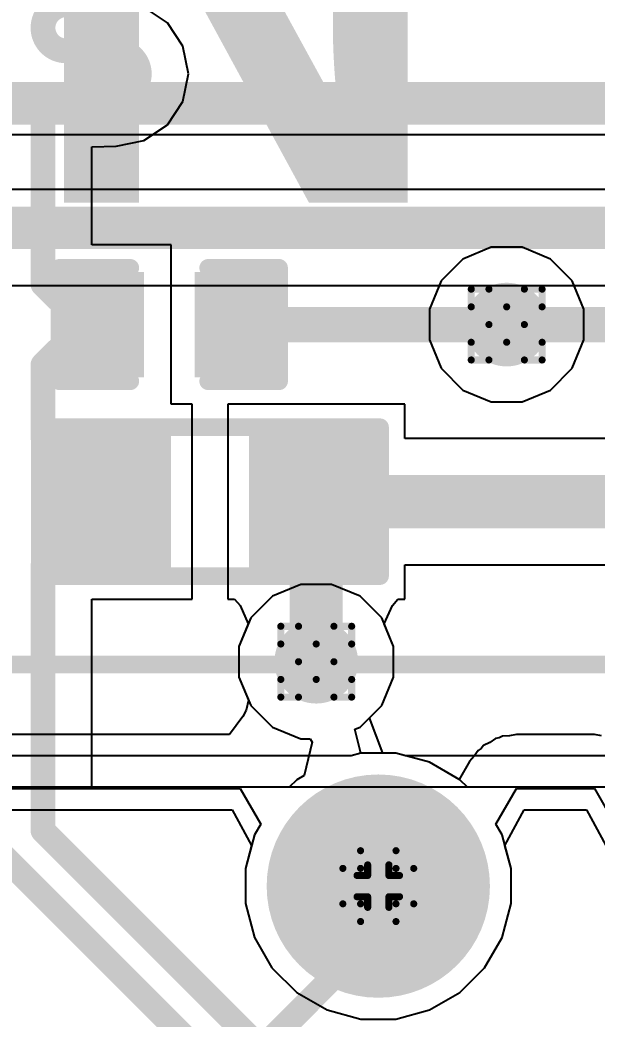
# Model space of a CAD drawing. Header units: inches. Extents: x -11 to 5379, y 0 to 5429.
# Drawn here: x 187.48 to 191.62, y 18.84 to 26 of the extents above; entities that cross this region are included whole.
import ezdxf

# ---------------------------------------------------------------- set-up
doc = ezdxf.new("R2010")
doc.units = ezdxf.units.IN
for name, color, linetype in [('Bottom Layer', 5, 'Continuous'), ('Bottom Solder', 6, 'Continuous'), ('Drill Drawing', 1, 'Continuous'), ('GND', 16, 'Continuous'), ('Multi-Layer', 9, 'Continuous'), ('Pad Holes', 156, 'Continuous'), ('PWR', 76, 'Continuous'), ('Top Layer', 1, 'Continuous'), ('Top Overlay', 2, 'Continuous'), ('Top Paste', 8, 'Continuous'), ('Top Solder', 216, 'Continuous'), ('Via Holes', 16, 'Continuous')]:
    doc.layers.add(name, color=color, linetype=linetype)
doc.styles.add('Arial_Bold', font='', dxfattribs={"height": 0.2})
doc.styles.get('Arial_Bold').set_extended_font_data('Arial', bold=True)

# ---------------------------------------------------------------- blocks, each defined once
blk = doc.blocks.new('R___0603_272')
at = {"layer": 'Top Layer'}
for points in [[(-0.381, 0.4445), (-0.381, -0.4445), (-1.143, -0.4445), (-1.143, 0.4445)], [(1.143, 0.4445), (1.143, -0.4445), (0.381, -0.4445), (0.381, 0.4445)]]:
    blk.add_hatch(color=1, dxfattribs=at).paths.add_polyline_path(points)
at = {"layer": 'Top Paste'}
for points in [[(-0.381, 0.4445), (-0.381, -0.4445), (-1.143, -0.4445), (-1.143, 0.4445)], [(1.143, 0.4445), (1.143, -0.4445), (0.381, -0.4445), (0.381, 0.4445)]]:
    blk.add_hatch(color=8, dxfattribs=at).paths.add_polyline_path(points)
at = {"layer": 'Top Solder'}
for points in [[(-0.2794, 0.5461), (-0.2794, -0.5461), (-1.2446, -0.5461), (-1.2446, 0.5461)], [(1.2446, 0.5461), (1.2446, -0.5461), (0.2794, -0.5461), (0.2794, 0.5461)]]:
    blk.add_hatch(color=216, dxfattribs=at).paths.add_polyline_path(points)
at = {"layer": 'Top Overlay'}
for points in [[(-1.2192, -0.5334, 0.127, 0.127, 0), (-1.2192, 0.5334, 0.127, 0.127, 0)], [(-1.2192, 0.5334, 0.127, 0.127, 0), (1.2192, 0.5334, 0.127, 0.127, 0)], [(1.2192, -0.5334, 0.127, 0.127, 0), (1.2192, 0.5334, 0.127, 0.127, 0)], [(-1.2192, -0.5334, 0.127, 0.127, 0), (1.2192, -0.5334, 0.127, 0.127, 0)]]:
    blk.add_lwpolyline(points, format="xyseb", dxfattribs=at)
for points in [[(-1.25095, 0.5334, 0.0635, 0.0635, 1), (-1.18745, 0.5334, 0.0635, 0.0635, 1)], [(-1.25095, 0.5334, 0.0635, 0.0635, 1), (-1.18745, 0.5334, 0.0635, 0.0635, 1)], [(1.18745, 0.5334, 0.0635, 0.0635, 1), (1.25095, 0.5334, 0.0635, 0.0635, 1)], [(1.18745, 0.5334, 0.0635, 0.0635, 1), (1.25095, 0.5334, 0.0635, 0.0635, 1)], [(-1.25095, -0.5334, 0.0635, 0.0635, 1), (-1.18745, -0.5334, 0.0635, 0.0635, 1)], [(-1.25095, -0.5334, 0.0635, 0.0635, 1), (-1.18745, -0.5334, 0.0635, 0.0635, 1)], [(1.18745, -0.5334, 0.0635, 0.0635, 1), (1.25095, -0.5334, 0.0635, 0.0635, 1)], [(1.18745, -0.5334, 0.0635, 0.0635, 1), (1.25095, -0.5334, 0.0635, 0.0635, 1)]]:
    blk.add_lwpolyline(points, format="xyseb", close=True, dxfattribs=at)
blk = doc.blocks.new('HR911105A_512')
at = {"layer": 'Bottom Layer'}
h = blk.add_hatch(color=5, dxfattribs=at)
edge = h.paths.add_edge_path()
edge.add_arc((3.18, -6.895), 0.699, 0, 360)
at = {"layer": 'Bottom Solder'}
h = blk.add_hatch(color=6, dxfattribs=at)
edge = h.paths.add_edge_path()
edge.add_arc((3.18, -6.895), 0.8006, 0, 360)
at = {"layer": 'GND'}
h = blk.add_hatch(color=16, dxfattribs=at)
edge = h.paths.add_edge_path()
edge.add_arc((3.18, -6.895), 0.699, 0, 360)
at = {"layer": 'Multi-Layer'}
h = blk.add_hatch(color=9, dxfattribs=at)
edge = h.paths.add_edge_path()
edge.add_arc((3.18, -6.895), 0.699, 0, 360)
at = {"layer": 'Pad Holes'}
h = blk.add_hatch(color=7, dxfattribs=at)
edge = h.paths.add_edge_path()
edge.add_arc((3.18, -6.895), 0.445, 0, 360)
at = {"layer": 'PWR'}
h = blk.add_hatch(color=76, dxfattribs=at)
edge = h.paths.add_edge_path()
edge.add_arc((3.18, -6.895), 0.699, 0, 360)
at = {"layer": 'Top Layer'}
h = blk.add_hatch(color=1, dxfattribs=at)
edge = h.paths.add_edge_path()
edge.add_arc((3.18, -6.895), 0.699, 0, 360)
at = {"layer": 'Top Solder'}
h = blk.add_hatch(color=216, dxfattribs=at)
edge = h.paths.add_edge_path()
edge.add_arc((3.18, -6.895), 0.8006, 0, 360)
at = {"layer": 'Top Overlay'}
blk.add_lwpolyline([(8, -8.485, 0.127, 0.127, 0), (-8, -8.485, 0.127, 0.127, 0)], format="xyseb", dxfattribs=at)
blk = doc.blocks.new('C___0402_626')
at = {"layer": 'Top Layer'}
for points in [[(-0.6985, -0.3175), (-0.6985, 0.3175), (-0.2413, 0.3175), (-0.2413, -0.3175)], [(0.2413, -0.3175), (0.2413, 0.3175), (0.6985, 0.3175), (0.6985, -0.3175)]]:
    blk.add_hatch(color=1, dxfattribs=at).paths.add_polyline_path(points)
at = {"layer": 'Top Paste'}
for points in [[(-0.6985, -0.3175), (-0.6985, 0.3175), (-0.2413, 0.3175), (-0.2413, -0.3175)], [(0.2413, -0.3175), (0.2413, 0.3175), (0.6985, 0.3175), (0.6985, -0.3175)]]:
    blk.add_hatch(color=8, dxfattribs=at).paths.add_polyline_path(points)
at = {"layer": 'Top Solder'}
for points in [[(-0.7585, -0.3775), (-0.7585, 0.3775), (-0.1813, 0.3775), (-0.1813, -0.3775)], [(0.1813, -0.3775), (0.1813, 0.3775), (0.7585, 0.3775), (0.7585, -0.3775)]]:
    blk.add_hatch(color=216, dxfattribs=at).paths.add_polyline_path(points)
at = {"layer": 'Top Overlay'}
for points in [[(-0.2794, 0.4064, 0.127, 0.127, 0), (-0.7874, 0.4064, 0.127, 0.127, 0)], [(-0.7874, 0.4064, 0.127, 0.127, 0), (-0.7874, -0.4064, 0.127, 0.127, 0)], [(0.7874, 0.4064, 0.127, 0.127, 0), (0.2794, 0.4064, 0.127, 0.127, 0)], [(0.7874, 0.4064, 0.127, 0.127, 0), (0.7874, -0.4064, 0.127, 0.127, 0)], [(-0.2794, -0.4064, 0.127, 0.127, 0), (-0.7874, -0.4064, 0.127, 0.127, 0)], [(0.7874, -0.4064, 0.127, 0.127, 0), (0.2794, -0.4064, 0.127, 0.127, 0)]]:
    blk.add_lwpolyline(points, format="xyseb", dxfattribs=at)
for points in [[(-0.8191, 0.4064, 0.0635, 0.0635, 1), (-0.7556, 0.4064, 0.0635, 0.0635, 1)], [(-0.8191, 0.4064, 0.0635, 0.0635, 1), (-0.7556, 0.4064, 0.0635, 0.0635, 1)], [(-0.3111, 0.4064, 0.0635, 0.0635, 1), (-0.2477, 0.4064, 0.0635, 0.0635, 1)], [(0.2477, 0.4064, 0.0635, 0.0635, 1), (0.3111, 0.4064, 0.0635, 0.0635, 1)], [(0.7556, 0.4064, 0.0635, 0.0635, 1), (0.8191, 0.4064, 0.0635, 0.0635, 1)], [(0.7556, 0.4064, 0.0635, 0.0635, 1), (0.8191, 0.4064, 0.0635, 0.0635, 1)], [(-0.8191, -0.4064, 0.0635, 0.0635, 1), (-0.7556, -0.4064, 0.0635, 0.0635, 1)], [(-0.8191, -0.4064, 0.0635, 0.0635, 1), (-0.7556, -0.4064, 0.0635, 0.0635, 1)], [(-0.3111, -0.4064, 0.0635, 0.0635, 1), (-0.2477, -0.4064, 0.0635, 0.0635, 1)], [(0.2477, -0.4064, 0.0635, 0.0635, 1), (0.3111, -0.4064, 0.0635, 0.0635, 1)], [(0.7556, -0.4064, 0.0635, 0.0635, 1), (0.8191, -0.4064, 0.0635, 0.0635, 1)], [(0.7556, -0.4064, 0.0635, 0.0635, 1), (0.8191, -0.4064, 0.0635, 0.0635, 1)]]:
    blk.add_lwpolyline(points, format="xyseb", close=True, dxfattribs=at)

msp = doc.modelspace()

# ---------------------------------------------------------------- hatches: boundary and pattern name
at = {"layer": 'Bottom Layer'}
h = msp.add_hatch(color=5, dxfattribs=at)
edge = h.paths.add_edge_path()
edge.add_arc((190.9737, 23.819), 0.3, 0, 360)
h = msp.add_hatch(color=5, dxfattribs=at)
edge = h.paths.add_edge_path()
edge.add_arc((189.6082, 21.4012), 0.3, 0, 360)
at = {"layer": 'GND'}
h = msp.add_hatch(color=16, dxfattribs=at)
edge = h.paths.add_edge_path()
edge.add_arc((190.9737, 23.819), 0.3, 0, 360)
h = msp.add_hatch(color=16, dxfattribs=at)
edge = h.paths.add_edge_path()
edge.add_arc((189.6082, 21.4012), 0.3, 0, 360)
at = {"layer": 'PWR'}
h = msp.add_hatch(color=76, dxfattribs=at)
edge = h.paths.add_edge_path()
edge.add_arc((190.9737, 23.819), 0.3, 0, 360)
h = msp.add_hatch(color=76, dxfattribs=at)
edge = h.paths.add_edge_path()
edge.add_arc((189.6082, 21.4012), 0.3, 0, 360)
at = {"layer": 'Top Layer'}
h = msp.add_hatch(color=1, dxfattribs=at)
edge = h.paths.add_edge_path()
edge.add_arc((190.9737, 23.819), 0.3, 0, 360)
h = msp.add_hatch(color=1, dxfattribs=at)
edge = h.paths.add_edge_path()
edge.add_arc((189.6082, 21.4012), 0.3, 0, 360)
at = {"layer": 'Via Holes'}
h = msp.add_hatch(color=7, dxfattribs=at)
edge = h.paths.add_edge_path()
edge.add_arc((190.9737, 23.819), 0.15, 0, 360)
h = msp.add_hatch(color=7, dxfattribs=at)
edge = h.paths.add_edge_path()
edge.add_arc((189.6082, 21.4012), 0.15, 0, 360)

# ---------------------------------------------------------------- linework, layer by layer
at = {"layer": 'Bottom Layer'}
for p, q in [((181.3792, 24.0985), (219.9008, 24.0985)), ((189.498, 21.9552), (189.2944, 21.8709)), ((189.7184, 21.9552), (189.498, 21.9552)), ((189.922, 21.8709), (189.7184, 21.9552)), ((189.2944, 21.8709), (189.1385, 21.715)), ((190.0779, 21.715), (189.922, 21.8709)), ((189.1385, 21.715), (189.0542, 21.5114)), ((190.1622, 21.5114), (190.0779, 21.715)), ((189.0542, 21.5114), (189.0542, 21.291)), ((190.1622, 21.291), (190.1622, 21.5114)), ((189.0542, 21.291), (189.1385, 21.0874)), ((190.0779, 21.0874), (190.1622, 21.291)), ((189.1385, 21.0874), (189.2944, 20.9316)), ((189.922, 20.9316), (190.0779, 21.0874)), ((189.2944, 20.9316), (189.498, 20.8472)), ((189.8851, 20.9163), (189.922, 20.9316)), ((189.9277, 20.745), (189.8851, 20.9163)), ((189.498, 20.8472), (189.5637, 20.8472)), ((189.5791, 20.8235), (189.5226, 20.586)), ((189.5637, 20.8472), (189.5791, 20.8235)), ((190.1787, 20.745), (189.9277, 20.745)), ((190.4211, 20.68), (190.1787, 20.745)), ((190.6384, 20.5546), (190.4211, 20.68)), ((189.5226, 20.586), (189.4681, 20.5546)), ((220.2822, 20.5012), (185.2332, 20.5012)), ((189.4147, 20.5012), (185.2332, 20.5012)), ((189.4681, 20.5546), (189.4147, 20.5012)), ((190.6917, 20.5012), (190.6384, 20.5546)), ((191.9547, 20.5012), (190.6917, 20.5012))]:
    msp.add_line(p, q, dxfattribs=at)
for points in [[(180.4835, 25.4053, 0.3048, 0.3048, 0), (220.4355, 25.4053, 0.3048, 0.3048, 0)], [(181.2076, 24.5129, 0.3048, 0.3048, 0), (220.0724, 24.5129, 0.3048, 0.3048, 0)]]:
    msp.add_lwpolyline(points, format="xyseb", dxfattribs=at)
at = {"layer": 'Drill Drawing'}
for points in [[(190.7197, 23.946, 0.0508, 0.0508, 0), (190.7197, 24.073, 0.0508, 0.0508, 0)], [(190.7197, 24.073, 0.0508, 0.0508, 0), (190.8467, 24.073, 0.0508, 0.0508, 0)], [(190.8467, 24.073, 0.0508, 0.0508, 0), (190.9737, 23.946, 0.0508, 0.0508, 0)], [(190.9737, 23.946, 0.0508, 0.0508, 0), (191.1007, 24.073, 0.0508, 0.0508, 0)], [(191.1007, 24.073, 0.0508, 0.0508, 0), (191.2277, 24.073, 0.0508, 0.0508, 0)], [(191.2277, 23.946, 0.0508, 0.0508, 0), (191.2277, 24.073, 0.0508, 0.0508, 0)], [(190.7197, 23.946, 0.0508, 0.0508, 0), (190.8467, 23.819, 0.0508, 0.0508, 0)], [(191.1007, 23.819, 0.0508, 0.0508, 0), (191.2277, 23.946, 0.0508, 0.0508, 0)], [(190.7197, 23.692, 0.0508, 0.0508, 0), (190.8467, 23.819, 0.0508, 0.0508, 0)], [(191.1007, 23.819, 0.0508, 0.0508, 0), (191.2277, 23.692, 0.0508, 0.0508, 0)], [(190.7197, 23.565, 0.0508, 0.0508, 0), (190.7197, 23.692, 0.0508, 0.0508, 0)], [(190.8467, 23.565, 0.0508, 0.0508, 0), (190.9737, 23.692, 0.0508, 0.0508, 0)], [(190.9737, 23.692, 0.0508, 0.0508, 0), (191.1007, 23.565, 0.0508, 0.0508, 0)], [(191.2277, 23.565, 0.0508, 0.0508, 0), (191.2277, 23.692, 0.0508, 0.0508, 0)], [(190.7197, 23.565, 0.0508, 0.0508, 0), (190.8467, 23.565, 0.0508, 0.0508, 0)], [(191.1007, 23.565, 0.0508, 0.0508, 0), (191.2277, 23.565, 0.0508, 0.0508, 0)], [(189.3542, 21.5282, 0.0508, 0.0508, 0), (189.3542, 21.6552, 0.0508, 0.0508, 0)], [(189.3542, 21.6552, 0.0508, 0.0508, 0), (189.4812, 21.6552, 0.0508, 0.0508, 0)], [(189.4812, 21.6552, 0.0508, 0.0508, 0), (189.6082, 21.5282, 0.0508, 0.0508, 0)], [(189.6082, 21.5282, 0.0508, 0.0508, 0), (189.7352, 21.6552, 0.0508, 0.0508, 0)], [(189.7352, 21.6552, 0.0508, 0.0508, 0), (189.8622, 21.6552, 0.0508, 0.0508, 0)], [(189.8622, 21.5282, 0.0508, 0.0508, 0), (189.8622, 21.6552, 0.0508, 0.0508, 0)], [(189.3542, 21.5282, 0.0508, 0.0508, 0), (189.4812, 21.4012, 0.0508, 0.0508, 0)], [(189.7352, 21.4012, 0.0508, 0.0508, 0), (189.8622, 21.5282, 0.0508, 0.0508, 0)], [(189.3542, 21.2742, 0.0508, 0.0508, 0), (189.4812, 21.4012, 0.0508, 0.0508, 0)], [(189.7352, 21.4012, 0.0508, 0.0508, 0), (189.8622, 21.2742, 0.0508, 0.0508, 0)], [(189.3542, 21.1472, 0.0508, 0.0508, 0), (189.3542, 21.2742, 0.0508, 0.0508, 0)], [(189.4812, 21.1472, 0.0508, 0.0508, 0), (189.6082, 21.2742, 0.0508, 0.0508, 0)], [(189.6082, 21.2742, 0.0508, 0.0508, 0), (189.7352, 21.1472, 0.0508, 0.0508, 0)], [(189.8622, 21.1472, 0.0508, 0.0508, 0), (189.8622, 21.2742, 0.0508, 0.0508, 0)], [(189.3542, 21.1472, 0.0508, 0.0508, 0), (189.4812, 21.1472, 0.0508, 0.0508, 0)], [(189.7352, 21.1472, 0.0508, 0.0508, 0), (189.8622, 21.1472, 0.0508, 0.0508, 0)], [(189.9262, 19.919, 0.0508, 0.0508, 0), (189.9262, 20.046, 0.0508, 0.0508, 0)], [(189.9262, 20.046, 0.0508, 0.0508, 0), (190.1802, 20.046, 0.0508, 0.0508, 0)], [(190.1802, 19.919, 0.0508, 0.0508, 0), (190.1802, 20.046, 0.0508, 0.0508, 0)], [(189.7992, 19.665, 0.0508, 0.0508, 0), (189.7992, 19.919, 0.0508, 0.0508, 0)], [(189.7992, 19.919, 0.0508, 0.0508, 0), (189.9262, 19.919, 0.0508, 0.0508, 0)], [(189.977, 19.8682, 0.0508, 0.0508, 0), (189.977, 19.9444, 0.0508, 0.0508, 0)], [(189.977, 19.9444, 0.0508, 0.0508, 0), (190.1294, 19.9444, 0.0508, 0.0508, 0)], [(190.1294, 19.8682, 0.0508, 0.0508, 0), (190.1294, 19.9444, 0.0508, 0.0508, 0)], [(190.1802, 19.919, 0.0508, 0.0508, 0), (190.3072, 19.919, 0.0508, 0.0508, 0)], [(190.3072, 19.665, 0.0508, 0.0508, 0), (190.3072, 19.919, 0.0508, 0.0508, 0)], [(189.9008, 19.7158, 0.0508, 0.0508, 0), (189.9008, 19.8682, 0.0508, 0.0508, 0)], [(189.9008, 19.8682, 0.0508, 0.0508, 0), (189.977, 19.8682, 0.0508, 0.0508, 0)], [(190.1294, 19.8682, 0.0508, 0.0508, 0), (190.2056, 19.8682, 0.0508, 0.0508, 0)], [(190.2056, 19.7158, 0.0508, 0.0508, 0), (190.2056, 19.8682, 0.0508, 0.0508, 0)], [(189.9008, 19.7158, 0.0508, 0.0508, 0), (189.977, 19.7158, 0.0508, 0.0508, 0)], [(189.977, 19.6396, 0.0508, 0.0508, 0), (189.977, 19.7158, 0.0508, 0.0508, 0)], [(190.1294, 19.7158, 0.0508, 0.0508, 0), (190.2056, 19.7158, 0.0508, 0.0508, 0)], [(190.1294, 19.6396, 0.0508, 0.0508, 0), (190.1294, 19.7158, 0.0508, 0.0508, 0)], [(189.7992, 19.665, 0.0508, 0.0508, 0), (189.9262, 19.665, 0.0508, 0.0508, 0)], [(189.9262, 19.538, 0.0508, 0.0508, 0), (189.9262, 19.665, 0.0508, 0.0508, 0)], [(189.977, 19.6396, 0.0508, 0.0508, 0), (190.1294, 19.6396, 0.0508, 0.0508, 0)], [(190.1802, 19.665, 0.0508, 0.0508, 0), (190.3072, 19.665, 0.0508, 0.0508, 0)], [(190.1802, 19.538, 0.0508, 0.0508, 0), (190.1802, 19.665, 0.0508, 0.0508, 0)], [(189.9262, 19.538, 0.0508, 0.0508, 0), (190.1802, 19.538, 0.0508, 0.0508, 0)]]:
    msp.add_lwpolyline(points, format="xyseb", dxfattribs=at)
for points in [[(190.707, 24.073, 0.0254, 0.0254, 1), (190.7324, 24.073, 0.0254, 0.0254, 1)], [(190.707, 24.073, 0.0254, 0.0254, 1), (190.7324, 24.073, 0.0254, 0.0254, 1)], [(190.834, 24.073, 0.0254, 0.0254, 1), (190.8594, 24.073, 0.0254, 0.0254, 1)], [(190.834, 24.073, 0.0254, 0.0254, 1), (190.8594, 24.073, 0.0254, 0.0254, 1)], [(191.088, 24.073, 0.0254, 0.0254, 1), (191.1134, 24.073, 0.0254, 0.0254, 1)], [(191.088, 24.073, 0.0254, 0.0254, 1), (191.1134, 24.073, 0.0254, 0.0254, 1)], [(191.215, 24.073, 0.0254, 0.0254, 1), (191.2404, 24.073, 0.0254, 0.0254, 1)], [(191.215, 24.073, 0.0254, 0.0254, 1), (191.2404, 24.073, 0.0254, 0.0254, 1)], [(190.707, 23.946, 0.0254, 0.0254, 1), (190.7324, 23.946, 0.0254, 0.0254, 1)], [(190.707, 23.946, 0.0254, 0.0254, 1), (190.7324, 23.946, 0.0254, 0.0254, 1)], [(190.961, 23.946, 0.0254, 0.0254, 1), (190.9864, 23.946, 0.0254, 0.0254, 1)], [(190.961, 23.946, 0.0254, 0.0254, 1), (190.9864, 23.946, 0.0254, 0.0254, 1)], [(191.215, 23.946, 0.0254, 0.0254, 1), (191.2404, 23.946, 0.0254, 0.0254, 1)], [(191.215, 23.946, 0.0254, 0.0254, 1), (191.2404, 23.946, 0.0254, 0.0254, 1)], [(190.834, 23.819, 0.0254, 0.0254, 1), (190.8594, 23.819, 0.0254, 0.0254, 1)], [(190.834, 23.819, 0.0254, 0.0254, 1), (190.8594, 23.819, 0.0254, 0.0254, 1)], [(191.088, 23.819, 0.0254, 0.0254, 1), (191.1134, 23.819, 0.0254, 0.0254, 1)], [(191.088, 23.819, 0.0254, 0.0254, 1), (191.1134, 23.819, 0.0254, 0.0254, 1)], [(190.707, 23.692, 0.0254, 0.0254, 1), (190.7324, 23.692, 0.0254, 0.0254, 1)], [(190.707, 23.692, 0.0254, 0.0254, 1), (190.7324, 23.692, 0.0254, 0.0254, 1)], [(190.961, 23.692, 0.0254, 0.0254, 1), (190.9864, 23.692, 0.0254, 0.0254, 1)], [(190.961, 23.692, 0.0254, 0.0254, 1), (190.9864, 23.692, 0.0254, 0.0254, 1)], [(191.215, 23.692, 0.0254, 0.0254, 1), (191.2404, 23.692, 0.0254, 0.0254, 1)], [(191.215, 23.692, 0.0254, 0.0254, 1), (191.2404, 23.692, 0.0254, 0.0254, 1)], [(190.707, 23.565, 0.0254, 0.0254, 1), (190.7324, 23.565, 0.0254, 0.0254, 1)], [(190.707, 23.565, 0.0254, 0.0254, 1), (190.7324, 23.565, 0.0254, 0.0254, 1)], [(190.834, 23.565, 0.0254, 0.0254, 1), (190.8594, 23.565, 0.0254, 0.0254, 1)], [(190.834, 23.565, 0.0254, 0.0254, 1), (190.8594, 23.565, 0.0254, 0.0254, 1)], [(191.088, 23.565, 0.0254, 0.0254, 1), (191.1134, 23.565, 0.0254, 0.0254, 1)], [(191.088, 23.565, 0.0254, 0.0254, 1), (191.1134, 23.565, 0.0254, 0.0254, 1)], [(191.215, 23.565, 0.0254, 0.0254, 1), (191.2404, 23.565, 0.0254, 0.0254, 1)], [(191.215, 23.565, 0.0254, 0.0254, 1), (191.2404, 23.565, 0.0254, 0.0254, 1)], [(189.3415, 21.6552, 0.0254, 0.0254, 1), (189.3669, 21.6552, 0.0254, 0.0254, 1)], [(189.3415, 21.6552, 0.0254, 0.0254, 1), (189.3669, 21.6552, 0.0254, 0.0254, 1)], [(189.4685, 21.6552, 0.0254, 0.0254, 1), (189.4939, 21.6552, 0.0254, 0.0254, 1)], [(189.4685, 21.6552, 0.0254, 0.0254, 1), (189.4939, 21.6552, 0.0254, 0.0254, 1)], [(189.7225, 21.6552, 0.0254, 0.0254, 1), (189.7479, 21.6552, 0.0254, 0.0254, 1)], [(189.7225, 21.6552, 0.0254, 0.0254, 1), (189.7479, 21.6552, 0.0254, 0.0254, 1)], [(189.8495, 21.6552, 0.0254, 0.0254, 1), (189.8749, 21.6552, 0.0254, 0.0254, 1)], [(189.8495, 21.6552, 0.0254, 0.0254, 1), (189.8749, 21.6552, 0.0254, 0.0254, 1)], [(189.3415, 21.5282, 0.0254, 0.0254, 1), (189.3669, 21.5282, 0.0254, 0.0254, 1)], [(189.3415, 21.5282, 0.0254, 0.0254, 1), (189.3669, 21.5282, 0.0254, 0.0254, 1)], [(189.5955, 21.5282, 0.0254, 0.0254, 1), (189.6209, 21.5282, 0.0254, 0.0254, 1)], [(189.5955, 21.5282, 0.0254, 0.0254, 1), (189.6209, 21.5282, 0.0254, 0.0254, 1)], [(189.8495, 21.5282, 0.0254, 0.0254, 1), (189.8749, 21.5282, 0.0254, 0.0254, 1)], [(189.8495, 21.5282, 0.0254, 0.0254, 1), (189.8749, 21.5282, 0.0254, 0.0254, 1)], [(189.4685, 21.4012, 0.0254, 0.0254, 1), (189.4939, 21.4012, 0.0254, 0.0254, 1)], [(189.4685, 21.4012, 0.0254, 0.0254, 1), (189.4939, 21.4012, 0.0254, 0.0254, 1)], [(189.7225, 21.4012, 0.0254, 0.0254, 1), (189.7479, 21.4012, 0.0254, 0.0254, 1)], [(189.7225, 21.4012, 0.0254, 0.0254, 1), (189.7479, 21.4012, 0.0254, 0.0254, 1)], [(189.3415, 21.2742, 0.0254, 0.0254, 1), (189.3669, 21.2742, 0.0254, 0.0254, 1)], [(189.3415, 21.2742, 0.0254, 0.0254, 1), (189.3669, 21.2742, 0.0254, 0.0254, 1)], [(189.5955, 21.2742, 0.0254, 0.0254, 1), (189.6209, 21.2742, 0.0254, 0.0254, 1)], [(189.5955, 21.2742, 0.0254, 0.0254, 1), (189.6209, 21.2742, 0.0254, 0.0254, 1)], [(189.8495, 21.2742, 0.0254, 0.0254, 1), (189.8749, 21.2742, 0.0254, 0.0254, 1)], [(189.8495, 21.2742, 0.0254, 0.0254, 1), (189.8749, 21.2742, 0.0254, 0.0254, 1)], [(189.3415, 21.1472, 0.0254, 0.0254, 1), (189.3669, 21.1472, 0.0254, 0.0254, 1)], [(189.3415, 21.1472, 0.0254, 0.0254, 1), (189.3669, 21.1472, 0.0254, 0.0254, 1)], [(189.4685, 21.1472, 0.0254, 0.0254, 1), (189.4939, 21.1472, 0.0254, 0.0254, 1)], [(189.4685, 21.1472, 0.0254, 0.0254, 1), (189.4939, 21.1472, 0.0254, 0.0254, 1)], [(189.7225, 21.1472, 0.0254, 0.0254, 1), (189.7479, 21.1472, 0.0254, 0.0254, 1)], [(189.7225, 21.1472, 0.0254, 0.0254, 1), (189.7479, 21.1472, 0.0254, 0.0254, 1)], [(189.8495, 21.1472, 0.0254, 0.0254, 1), (189.8749, 21.1472, 0.0254, 0.0254, 1)], [(189.8495, 21.1472, 0.0254, 0.0254, 1), (189.8749, 21.1472, 0.0254, 0.0254, 1)], [(189.9135, 20.046, 0.0254, 0.0254, 1), (189.9389, 20.046, 0.0254, 0.0254, 1)], [(189.9135, 20.046, 0.0254, 0.0254, 1), (189.9389, 20.046, 0.0254, 0.0254, 1)], [(190.1675, 20.046, 0.0254, 0.0254, 1), (190.1929, 20.046, 0.0254, 0.0254, 1)], [(190.1675, 20.046, 0.0254, 0.0254, 1), (190.1929, 20.046, 0.0254, 0.0254, 1)], [(189.7865, 19.919, 0.0254, 0.0254, 1), (189.8119, 19.919, 0.0254, 0.0254, 1)], [(189.7865, 19.919, 0.0254, 0.0254, 1), (189.8119, 19.919, 0.0254, 0.0254, 1)], [(189.9135, 19.919, 0.0254, 0.0254, 1), (189.9389, 19.919, 0.0254, 0.0254, 1)], [(189.9135, 19.919, 0.0254, 0.0254, 1), (189.9389, 19.919, 0.0254, 0.0254, 1)], [(189.9643, 19.9444, 0.0254, 0.0254, 1), (189.9897, 19.9444, 0.0254, 0.0254, 1)], [(189.9643, 19.9444, 0.0254, 0.0254, 1), (189.9897, 19.9444, 0.0254, 0.0254, 1)], [(190.1167, 19.9444, 0.0254, 0.0254, 1), (190.1421, 19.9444, 0.0254, 0.0254, 1)], [(190.1167, 19.9444, 0.0254, 0.0254, 1), (190.1421, 19.9444, 0.0254, 0.0254, 1)], [(190.1675, 19.919, 0.0254, 0.0254, 1), (190.1929, 19.919, 0.0254, 0.0254, 1)], [(190.1675, 19.919, 0.0254, 0.0254, 1), (190.1929, 19.919, 0.0254, 0.0254, 1)], [(190.2945, 19.919, 0.0254, 0.0254, 1), (190.3199, 19.919, 0.0254, 0.0254, 1)], [(190.2945, 19.919, 0.0254, 0.0254, 1), (190.3199, 19.919, 0.0254, 0.0254, 1)], [(189.8881, 19.8682, 0.0254, 0.0254, 1), (189.9135, 19.8682, 0.0254, 0.0254, 1)], [(189.8881, 19.8682, 0.0254, 0.0254, 1), (189.9135, 19.8682, 0.0254, 0.0254, 1)], [(189.9643, 19.8682, 0.0254, 0.0254, 1), (189.9897, 19.8682, 0.0254, 0.0254, 1)], [(189.9643, 19.8682, 0.0254, 0.0254, 1), (189.9897, 19.8682, 0.0254, 0.0254, 1)], [(190.1167, 19.8682, 0.0254, 0.0254, 1), (190.1421, 19.8682, 0.0254, 0.0254, 1)], [(190.1167, 19.8682, 0.0254, 0.0254, 1), (190.1421, 19.8682, 0.0254, 0.0254, 1)], [(190.1929, 19.8682, 0.0254, 0.0254, 1), (190.2183, 19.8682, 0.0254, 0.0254, 1)], [(190.1929, 19.8682, 0.0254, 0.0254, 1), (190.2183, 19.8682, 0.0254, 0.0254, 1)], [(189.8881, 19.7158, 0.0254, 0.0254, 1), (189.9135, 19.7158, 0.0254, 0.0254, 1)], [(189.8881, 19.7158, 0.0254, 0.0254, 1), (189.9135, 19.7158, 0.0254, 0.0254, 1)], [(189.9643, 19.7158, 0.0254, 0.0254, 1), (189.9897, 19.7158, 0.0254, 0.0254, 1)], [(189.9643, 19.7158, 0.0254, 0.0254, 1), (189.9897, 19.7158, 0.0254, 0.0254, 1)], [(190.1167, 19.7158, 0.0254, 0.0254, 1), (190.1421, 19.7158, 0.0254, 0.0254, 1)], [(190.1167, 19.7158, 0.0254, 0.0254, 1), (190.1421, 19.7158, 0.0254, 0.0254, 1)], [(190.1929, 19.7158, 0.0254, 0.0254, 1), (190.2183, 19.7158, 0.0254, 0.0254, 1)], [(190.1929, 19.7158, 0.0254, 0.0254, 1), (190.2183, 19.7158, 0.0254, 0.0254, 1)], [(189.7865, 19.665, 0.0254, 0.0254, 1), (189.8119, 19.665, 0.0254, 0.0254, 1)], [(189.7865, 19.665, 0.0254, 0.0254, 1), (189.8119, 19.665, 0.0254, 0.0254, 1)], [(189.9135, 19.665, 0.0254, 0.0254, 1), (189.9389, 19.665, 0.0254, 0.0254, 1)], [(189.9135, 19.665, 0.0254, 0.0254, 1), (189.9389, 19.665, 0.0254, 0.0254, 1)], [(189.9643, 19.6396, 0.0254, 0.0254, 1), (189.9897, 19.6396, 0.0254, 0.0254, 1)], [(189.9643, 19.6396, 0.0254, 0.0254, 1), (189.9897, 19.6396, 0.0254, 0.0254, 1)], [(190.1167, 19.6396, 0.0254, 0.0254, 1), (190.1421, 19.6396, 0.0254, 0.0254, 1)], [(190.1167, 19.6396, 0.0254, 0.0254, 1), (190.1421, 19.6396, 0.0254, 0.0254, 1)], [(190.1675, 19.665, 0.0254, 0.0254, 1), (190.1929, 19.665, 0.0254, 0.0254, 1)], [(190.1675, 19.665, 0.0254, 0.0254, 1), (190.1929, 19.665, 0.0254, 0.0254, 1)], [(190.2945, 19.665, 0.0254, 0.0254, 1), (190.3199, 19.665, 0.0254, 0.0254, 1)], [(190.2945, 19.665, 0.0254, 0.0254, 1), (190.3199, 19.665, 0.0254, 0.0254, 1)], [(189.9135, 19.538, 0.0254, 0.0254, 1), (189.9389, 19.538, 0.0254, 0.0254, 1)], [(189.9135, 19.538, 0.0254, 0.0254, 1), (189.9389, 19.538, 0.0254, 0.0254, 1)], [(190.1675, 19.538, 0.0254, 0.0254, 1), (190.1929, 19.538, 0.0254, 0.0254, 1)], [(190.1675, 19.538, 0.0254, 0.0254, 1), (190.1929, 19.538, 0.0254, 0.0254, 1)]]:
    msp.add_lwpolyline(points, format="xyseb", close=True, dxfattribs=at)
at = {"layer": 'GND'}
for p, q in [((189.498, 21.9552), (189.2944, 21.8709)), ((189.7184, 21.9552), (189.498, 21.9552)), ((189.922, 21.8709), (189.7184, 21.9552)), ((189.2944, 21.8709), (189.1385, 21.715)), ((190.0779, 21.715), (189.922, 21.8709)), ((189.1385, 21.715), (189.0542, 21.5114)), ((190.1622, 21.5114), (190.0779, 21.715)), ((189.0542, 21.5114), (189.0542, 21.291)), ((190.1622, 21.291), (190.1622, 21.5114)), ((189.0542, 21.291), (189.1223, 21.1266)), ((190.0779, 21.0874), (190.1622, 21.291)), ((189.1223, 21.1266), (189.105, 21.0546)), ((189.9894, 20.999), (190.0779, 21.0874)), ((189.0815, 21.0089), (188.9873, 20.8794)), ((189.105, 21.0546), (189.0815, 21.0089)), ((190.0848, 20.745), (189.9894, 20.999)), ((188.9873, 20.8794), (185.9801, 20.8794)), ((190.8947, 20.8499), (190.8525, 20.8216)), ((190.9198, 20.8549), (190.8947, 20.8499)), ((190.9428, 20.8662), (190.9198, 20.8549)), ((190.9935, 20.8695), (190.9428, 20.8662)), ((191.0434, 20.8794), (190.9935, 20.8695)), ((191.603, 20.8794), (191.0434, 20.8794)), ((191.6529, 20.8695), (191.603, 20.8794)), ((190.79, 20.7799), (190.7687, 20.7656)), ((190.8069, 20.7992), (190.79, 20.7799)), ((190.8525, 20.8216), (190.8069, 20.7992)), ((190.1787, 20.745), (190.0848, 20.745)), ((190.4211, 20.68), (190.1787, 20.745)), ((190.7405, 20.7234), (190.7069, 20.6852)), ((190.7687, 20.7656), (190.7405, 20.7234)), ((190.6332, 20.5575), (190.4211, 20.68)), ((190.7069, 20.6852), (190.6332, 20.5575)), ((175.9898, 20.491), (189.063, 20.491)), ((189.063, 20.491), (189.2097, 20.237)), ((190.8967, 20.237), (191.0434, 20.491)), ((191.0434, 20.491), (191.603, 20.491)), ((191.603, 20.491), (191.7497, 20.237)), ((189.2097, 20.237), (189.1652, 20.1598)), ((190.9413, 20.1598), (190.8967, 20.237)), ((189.1652, 20.1598), (189.1002, 19.9174)), ((191.0062, 19.9174), (190.9413, 20.1598)), ((189.1002, 19.9174), (189.1002, 19.6665)), ((191.0062, 19.6665), (191.0062, 19.9174)), ((189.1002, 19.6665), (189.1652, 19.4241)), ((190.9413, 19.4241), (191.0062, 19.6665)), ((189.1652, 19.4241), (189.2906, 19.2068)), ((190.8158, 19.2068), (190.9413, 19.4241)), ((189.2906, 19.2068), (189.4681, 19.0294)), ((190.6384, 19.0294), (190.8158, 19.2068)), ((189.4681, 19.0294), (189.6854, 18.9039)), ((190.4211, 18.9039), (190.6384, 19.0294)), ((189.6854, 18.9039), (189.9277, 18.839)), ((190.1787, 18.839), (190.4211, 18.9039)), ((189.9277, 18.839), (190.1787, 18.839))]:
    msp.add_line(p, q, dxfattribs=at)
at = {"layer": 'PWR'}
for p, q in [((194.9375, 25.1789), (184.3407, 25.1789)), ((184.3407, 24.7904), (195.326, 24.7904)), ((190.8635, 24.373), (190.6599, 24.2886)), ((191.0839, 24.373), (190.8635, 24.373)), ((191.2875, 24.2886), (191.0839, 24.373)), ((190.6599, 24.2886), (190.504, 24.1328)), ((191.4434, 24.1328), (191.2875, 24.2886)), ((190.504, 24.1328), (190.4197, 23.9292)), ((191.5277, 23.9292), (191.4434, 24.1328)), ((190.4197, 23.9292), (190.4197, 23.7088)), ((191.5277, 23.7088), (191.5277, 23.9292)), ((190.4197, 23.7088), (190.504, 23.5051)), ((191.4434, 23.5051), (191.5277, 23.7088)), ((190.504, 23.5051), (190.6599, 23.3493)), ((191.2875, 23.3493), (191.4434, 23.5051)), ((190.6599, 23.3493), (190.8635, 23.265)), ((191.0839, 23.265), (191.2875, 23.3493)), ((190.8635, 23.265), (191.0839, 23.265)), ((189.8585, 20.7264), (184.3407, 20.7264)), ((189.9277, 20.745), (189.8585, 20.7264)), ((190.1787, 20.745), (189.9277, 20.745)), ((190.248, 20.7264), (190.1787, 20.745)), ((192.3985, 20.7264), (190.248, 20.7264)), ((184.3407, 20.3379), (189.006, 20.3379)), ((189.006, 20.3379), (189.1448, 20.0839)), ((190.9616, 20.0839), (191.1004, 20.3379)), ((191.1004, 20.3379), (191.546, 20.3379)), ((191.546, 20.3379), (191.6848, 20.0839)), ((189.1448, 20.0839), (189.1002, 19.9174)), ((191.0062, 19.9174), (190.9616, 20.0839)), ((189.1002, 19.9174), (189.1002, 19.6665)), ((191.0062, 19.6665), (191.0062, 19.9174)), ((189.1002, 19.6665), (189.1652, 19.4241)), ((190.9413, 19.4241), (191.0062, 19.6665)), ((189.1652, 19.4241), (189.2906, 19.2068)), ((190.8158, 19.2068), (190.9413, 19.4241)), ((189.2906, 19.2068), (189.4681, 19.0294)), ((190.6384, 19.0294), (190.8158, 19.2068)), ((189.4681, 19.0294), (189.6854, 18.9039)), ((190.4211, 18.9039), (190.6384, 19.0294)), ((189.6854, 18.9039), (189.9277, 18.839)), ((190.1787, 18.839), (190.4211, 18.9039)), ((189.9277, 18.839), (190.1787, 18.839))]:
    msp.add_line(p, q, dxfattribs=at)
at = {"layer": 'Top Layer'}
for p, q in [((188.5404, 25.9831), (188.3831, 26.0882)), ((188.6527, 25.8151), (188.5404, 25.9831)), ((188.6921, 25.6169), (188.6527, 25.8151)), ((188.6527, 25.4186), (188.6921, 25.6169)), ((188.5404, 25.2506), (188.6527, 25.4186)), ((188.3724, 25.1383), (188.5404, 25.2506)), ((187.9984, 25.0939), (188.1742, 25.0989)), ((187.9984, 24.3905), (187.9984, 25.0939)), ((188.1742, 25.0989), (188.3724, 25.1383)), ((188.1742, 25.0989), (188.1742, 25.0989)), ((188.5668, 24.3905), (187.9984, 24.3905)), ((188.5668, 23.2475), (188.5668, 24.3905)), ((188.7192, 23.2475), (188.5668, 23.2475)), ((188.7192, 21.8505), (188.7192, 23.2475)), ((190.2432, 23.2475), (188.9732, 23.2475)), ((188.9732, 23.2475), (188.9732, 21.8505)), ((190.2432, 23.0022), (190.2432, 23.2475)), ((191.7042, 23.0022), (190.2432, 23.0022)), ((190.2432, 21.8505), (190.2432, 22.0958)), ((190.2432, 22.0958), (191.7042, 22.0958)), ((187.9984, 20.5012), (187.9984, 21.8505)), ((187.9984, 21.8505), (188.7192, 21.8505)), ((188.9732, 21.8505), (189.0225, 21.8505)), ((189.0225, 21.8505), (189.0625, 21.8038)), ((189.0625, 21.8038), (189.121, 21.6727)), ((190.0954, 21.6727), (190.1539, 21.8038)), ((190.1539, 21.8038), (190.1939, 21.8505)), ((190.1939, 21.8505), (190.2432, 21.8505)), ((189.121, 21.6727), (189.0542, 21.5114)), ((190.1622, 21.5114), (190.0954, 21.6727)), ((189.0542, 21.5114), (189.0542, 21.291)), ((190.1622, 21.291), (190.1622, 21.5114)), ((189.0542, 21.291), (189.1385, 21.0874)), ((190.0779, 21.0874), (190.1622, 21.291)), ((189.1385, 21.0874), (189.2944, 20.9316)), ((189.922, 20.9316), (190.0779, 21.0874)), ((189.2944, 20.9316), (189.498, 20.8472)), ((189.8851, 20.9163), (189.922, 20.9316)), ((189.9277, 20.745), (189.8851, 20.9163)), ((189.498, 20.8472), (189.5637, 20.8472)), ((189.5791, 20.8235), (189.5226, 20.586)), ((189.5637, 20.8472), (189.5791, 20.8235)), ((190.1787, 20.745), (189.9277, 20.745)), ((190.4211, 20.68), (190.1787, 20.745)), ((190.6384, 20.5546), (190.4211, 20.68)), ((189.5226, 20.586), (189.4681, 20.5546)), ((220.2822, 20.5012), (185.2332, 20.5012)), ((189.4147, 20.5012), (187.9984, 20.5012)), ((189.4681, 20.5546), (189.4147, 20.5012)), ((190.6917, 20.5012), (190.6384, 20.5546)), ((191.9547, 20.5012), (190.6917, 20.5012))]:
    msp.add_line(p, q, dxfattribs=at)
for points in [[(187.8139, 25.782, 0.1778, 0.1778, -1), (187.8139, 26.1122, 0.1778, 0.1778, 0)], [(187.8139, 25.782, 0.1778, 0.1778, 0), (188.1742, 25.782, 0.1778, 0.1778, 0)], [(188.1742, 25.782, 0.1778, 0.1778, -1), (188.1742, 25.4518, 0.1778, 0.1778, 0)], [(187.6488, 25.274, 0.1778, 0.1778, -0.414214), (187.8266, 25.4518, 0.1778, 0.1778, 0)], [(187.8266, 25.4518, 0.1778, 0.1778, 0), (188.1742, 25.4518, 0.1778, 0.1778, 0)], [(187.6488, 24.8548, 0.1778, 0.1778, 0), (187.6488, 25.274, 0.1778, 0.1778, 0)], [(187.6488, 24.1075, 0.1778, 0.1778, 0), (187.6488, 24.8548, 0.1778, 0.1778, 0)], [(187.6488, 24.1075, 0.1778, 0.1778, 0), (187.753, 24.0033, 0.1778, 0.1778, 0)], [(187.753, 24.0033, 0.1778, 0.1778, 0), (187.9445, 24.0033, 0.1778, 0.1778, 0)], [(187.9445, 24.0033, 0.1778, 0.1778, 0), (188.0842, 23.8636, 0.1778, 0.1778, 0)], [(188.0842, 23.819, 0.1778, 0.1778, 0), (188.0842, 23.8636, 0.1778, 0.1778, 0)], [(189.024, 23.819, 0.254, 0.254, 0), (192.9234, 23.819, 0.254, 0.254, 0)], [(187.9445, 23.6346, 0.1778, 0.1778, 0), (188.0842, 23.7743, 0.1778, 0.1778, 0)], [(188.0842, 23.7743, 0.1778, 0.1778, 0), (188.0842, 23.819, 0.1778, 0.1778, 0)], [(187.6488, 23.5305, 0.1778, 0.1778, 0), (187.753, 23.6346, 0.1778, 0.1778, 0)], [(187.753, 23.6346, 0.1778, 0.1778, 0), (187.9445, 23.6346, 0.1778, 0.1778, 0)], [(187.6488, 23.0087, 0.1778, 0.1778, 0), (187.6488, 23.5305, 0.1778, 0.1778, 0)], [(187.6488, 23.0087, 0.1778, 0.1778, 0), (187.753, 22.9046, 0.1778, 0.1778, 0)], [(187.753, 22.9046, 0.1778, 0.1778, 0), (187.7921, 22.9046, 0.1778, 0.1778, 0)], [(187.7921, 22.9046, 0.1778, 0.1778, 0), (188.0842, 22.6125, 0.1778, 0.1778, 0)], [(189.6082, 21.4012, 0.381, 0.381, 0), (189.6082, 22.549, 0.381, 0.381, 0)], [(189.6082, 22.549, 0.381, 0.381, 0), (192.3392, 22.549, 0.381, 0.381, 0)], [(188.0842, 22.549, 0.1778, 0.1778, 0), (188.0842, 22.6125, 0.1778, 0.1778, 0)], [(187.7921, 22.1934, 0.1778, 0.1778, 0), (188.0842, 22.4855, 0.1778, 0.1778, 0)], [(188.0842, 22.4855, 0.1778, 0.1778, 0), (188.0842, 22.549, 0.1778, 0.1778, 0)], [(187.6488, 22.0892, 0.1778, 0.1778, 0), (187.753, 22.1934, 0.1778, 0.1778, 0)], [(187.753, 22.1934, 0.1778, 0.1778, 0), (187.7921, 22.1934, 0.1778, 0.1778, 0)], [(187.6488, 20.1904, 0.1778, 0.1778, 0), (187.6488, 22.0892, 0.1778, 0.1778, 0)], [(187.6488, 20.1904, 0.1778, 0.1778, 0), (189.1419, 18.6974, 0.1778, 0.1778, 0)], [(187.3186, 20.0537, 0.1778, 0.1778, 0), (189.0051, 18.3672, 0.1778, 0.1778, 0)], [(190.0532, 19.4618, 0.1778, 0.1778, 0), (190.0532, 19.792, 0.1778, 0.1778, 0)], [(189.5544, 18.963, 0.1778, 0.1778, 0), (190.0532, 19.4618, 0.1778, 0.1778, 0)], [(189.2892, 18.6974, 0.1778, 0.1778, 0), (189.5544, 18.9627, 0.1778, 0.1778, 0)], [(189.5544, 18.9627, 0.1778, 0.1778, 0), (189.5544, 18.963, 0.1778, 0.1778, 0)]]:
    msp.add_lwpolyline(points, format="xyseb", dxfattribs=at)
for points in [[(187.7695, 25.782, 0.0889, 0.0889, 1), (187.8584, 25.782, 0.0889, 0.0889, 1)], [(187.7695, 25.782, 0.0889, 0.0889, 1), (187.8584, 25.782, 0.0889, 0.0889, 1)], [(188.1297, 25.782, 0.0889, 0.0889, 1), (188.2186, 25.782, 0.0889, 0.0889, 1)], [(188.1297, 25.782, 0.0889, 0.0889, 1), (188.2186, 25.782, 0.0889, 0.0889, 1)], [(187.7822, 25.4518, 0.0889, 0.0889, 1), (187.8711, 25.4518, 0.0889, 0.0889, 1)], [(187.7822, 25.4518, 0.0889, 0.0889, 1), (187.8711, 25.4518, 0.0889, 0.0889, 1)], [(188.1297, 25.4518, 0.0889, 0.0889, 1), (188.2186, 25.4518, 0.0889, 0.0889, 1)], [(188.1297, 25.4518, 0.0889, 0.0889, 1), (188.2186, 25.4518, 0.0889, 0.0889, 1)], [(187.6044, 25.274, 0.0889, 0.0889, 1), (187.6933, 25.274, 0.0889, 0.0889, 1)], [(187.6044, 25.274, 0.0889, 0.0889, 1), (187.6933, 25.274, 0.0889, 0.0889, 1)], [(187.6044, 24.8548, 0.0889, 0.0889, 1), (187.6933, 24.8548, 0.0889, 0.0889, 1)], [(187.6044, 24.8548, 0.0889, 0.0889, 1), (187.6933, 24.8548, 0.0889, 0.0889, 1)], [(187.6044, 24.1075, 0.0889, 0.0889, 1), (187.6933, 24.1075, 0.0889, 0.0889, 1)], [(187.6044, 24.1075, 0.0889, 0.0889, 1), (187.6933, 24.1075, 0.0889, 0.0889, 1)], [(187.7085, 24.0033, 0.0889, 0.0889, 1), (187.7974, 24.0033, 0.0889, 0.0889, 1)], [(187.7085, 24.0033, 0.0889, 0.0889, 1), (187.7974, 24.0033, 0.0889, 0.0889, 1)], [(187.9001, 24.0033, 0.0889, 0.0889, 1), (187.989, 24.0033, 0.0889, 0.0889, 1)], [(187.9001, 24.0033, 0.0889, 0.0889, 1), (187.989, 24.0033, 0.0889, 0.0889, 1)], [(188.0398, 23.8636, 0.0889, 0.0889, 1), (188.1287, 23.8636, 0.0889, 0.0889, 1)], [(188.0398, 23.8636, 0.0889, 0.0889, 1), (188.1287, 23.8636, 0.0889, 0.0889, 1)], [(188.9605, 23.819, 0.127, 0.127, 1), (189.0875, 23.819, 0.127, 0.127, 1)], [(188.0398, 23.819, 0.0889, 0.0889, 1), (188.1287, 23.819, 0.0889, 0.0889, 1)], [(188.0398, 23.819, 0.0889, 0.0889, 1), (188.1287, 23.819, 0.0889, 0.0889, 1)], [(188.0398, 23.7743, 0.0889, 0.0889, 1), (188.1287, 23.7743, 0.0889, 0.0889, 1)], [(188.0398, 23.7743, 0.0889, 0.0889, 1), (188.1287, 23.7743, 0.0889, 0.0889, 1)], [(187.7085, 23.6346, 0.0889, 0.0889, 1), (187.7974, 23.6346, 0.0889, 0.0889, 1)], [(187.7085, 23.6346, 0.0889, 0.0889, 1), (187.7974, 23.6346, 0.0889, 0.0889, 1)], [(187.9001, 23.6346, 0.0889, 0.0889, 1), (187.989, 23.6346, 0.0889, 0.0889, 1)], [(187.9001, 23.6346, 0.0889, 0.0889, 1), (187.989, 23.6346, 0.0889, 0.0889, 1)], [(187.6044, 23.5305, 0.0889, 0.0889, 1), (187.6933, 23.5305, 0.0889, 0.0889, 1)], [(187.6044, 23.5305, 0.0889, 0.0889, 1), (187.6933, 23.5305, 0.0889, 0.0889, 1)], [(187.6044, 23.0087, 0.0889, 0.0889, 1), (187.6933, 23.0087, 0.0889, 0.0889, 1)], [(187.6044, 23.0087, 0.0889, 0.0889, 1), (187.6933, 23.0087, 0.0889, 0.0889, 1)], [(187.7085, 22.9046, 0.0889, 0.0889, 1), (187.7974, 22.9046, 0.0889, 0.0889, 1)], [(187.7085, 22.9046, 0.0889, 0.0889, 1), (187.7974, 22.9046, 0.0889, 0.0889, 1)], [(187.7477, 22.9046, 0.0889, 0.0889, 1), (187.8366, 22.9046, 0.0889, 0.0889, 1)], [(187.7477, 22.9046, 0.0889, 0.0889, 1), (187.8366, 22.9046, 0.0889, 0.0889, 1)], [(189.513, 22.549, 0.1905, 0.1905, 1), (189.7035, 22.549, 0.1905, 0.1905, 1)], [(189.513, 22.549, 0.1905, 0.1905, 1), (189.7035, 22.549, 0.1905, 0.1905, 1)], [(188.0398, 22.6125, 0.0889, 0.0889, 1), (188.1287, 22.6125, 0.0889, 0.0889, 1)], [(188.0398, 22.6125, 0.0889, 0.0889, 1), (188.1287, 22.6125, 0.0889, 0.0889, 1)], [(188.0398, 22.549, 0.0889, 0.0889, 1), (188.1287, 22.549, 0.0889, 0.0889, 1)], [(188.0398, 22.549, 0.0889, 0.0889, 1), (188.1287, 22.549, 0.0889, 0.0889, 1)], [(188.0398, 22.4855, 0.0889, 0.0889, 1), (188.1287, 22.4855, 0.0889, 0.0889, 1)], [(188.0398, 22.4855, 0.0889, 0.0889, 1), (188.1287, 22.4855, 0.0889, 0.0889, 1)], [(187.7085, 22.1934, 0.0889, 0.0889, 1), (187.7974, 22.1934, 0.0889, 0.0889, 1)], [(187.7085, 22.1934, 0.0889, 0.0889, 1), (187.7974, 22.1934, 0.0889, 0.0889, 1)], [(187.7477, 22.1934, 0.0889, 0.0889, 1), (187.8366, 22.1934, 0.0889, 0.0889, 1)], [(187.7477, 22.1934, 0.0889, 0.0889, 1), (187.8366, 22.1934, 0.0889, 0.0889, 1)], [(187.6044, 22.0892, 0.0889, 0.0889, 1), (187.6933, 22.0892, 0.0889, 0.0889, 1)], [(187.6044, 22.0892, 0.0889, 0.0889, 1), (187.6933, 22.0892, 0.0889, 0.0889, 1)], [(189.513, 21.4012, 0.1905, 0.1905, 1), (189.7035, 21.4012, 0.1905, 0.1905, 1)], [(187.6044, 20.1904, 0.0889, 0.0889, 1), (187.6933, 20.1904, 0.0889, 0.0889, 1)], [(187.6044, 20.1904, 0.0889, 0.0889, 1), (187.6933, 20.1904, 0.0889, 0.0889, 1)], [(190.0088, 19.792, 0.0889, 0.0889, 1), (190.0977, 19.792, 0.0889, 0.0889, 1)], [(190.0088, 19.4618, 0.0889, 0.0889, 1), (190.0977, 19.4618, 0.0889, 0.0889, 1)], [(190.0088, 19.4618, 0.0889, 0.0889, 1), (190.0977, 19.4618, 0.0889, 0.0889, 1)], [(189.51, 18.963, 0.0889, 0.0889, 1), (189.5989, 18.963, 0.0889, 0.0889, 1)], [(189.51, 18.963, 0.0889, 0.0889, 1), (189.5989, 18.963, 0.0889, 0.0889, 1)], [(189.51, 18.9627, 0.0889, 0.0889, 1), (189.5989, 18.9627, 0.0889, 0.0889, 1)], [(189.51, 18.9627, 0.0889, 0.0889, 1), (189.5989, 18.9627, 0.0889, 0.0889, 1)]]:
    msp.add_lwpolyline(points, format="xyseb", close=True, dxfattribs=at)

# ---------------------------------------------------------------- block references
at = {"rotation": 180}
for name, p in [('C___0402_626', (188.5541, 23.819)), ('HR911105A_512', (193.2332, 12.897))]:
    msp.add_blockref(name, p, dxfattribs=at)
msp.add_blockref('R___0603_272', (188.8462, 22.549))

# ---------------------------------------------------------------- texts
at = {"layer": 'Top Overlay', "style": 'Arial_Bold'}
msp.add_text(' IN     ETHERCAT    OUT', height=2.999999, dxfattribs=at).set_placement((185.1914, 24.6934))

doc.saveas('drawing.dxf')
